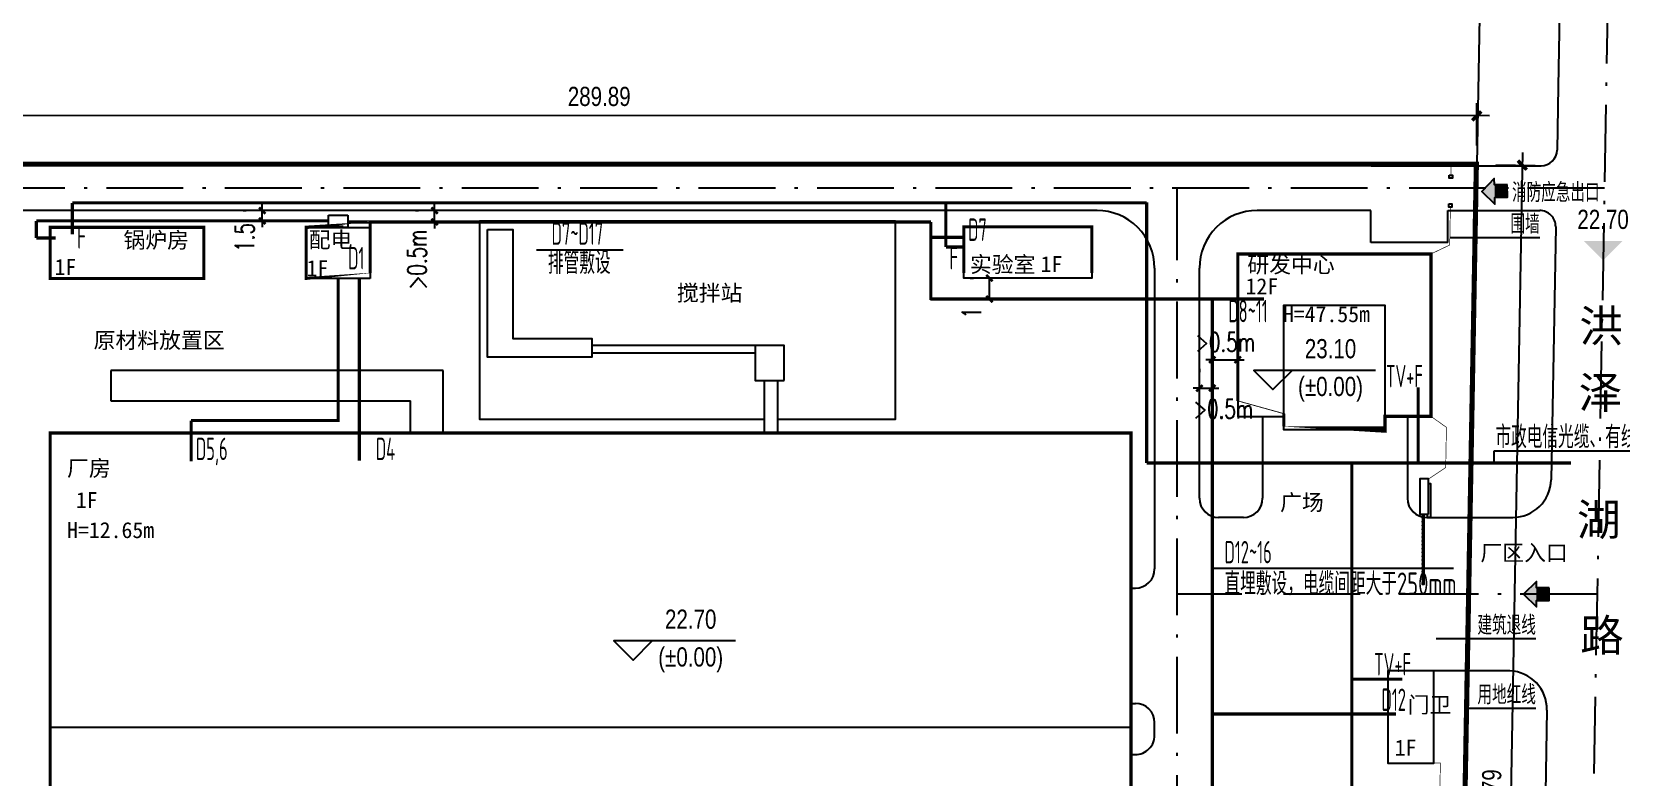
# Model space of a CAD drawing. Header units: millimetres. Extents: x 451834 to 908217, y 418823 to 838421.
# Drawn here: x 452002.2 to 452250.5, y 419269.2 to 419385.7 of the extents above; entities that cross this region are included whole.
import ezdxf
from ezdxf.enums import TextEntityAlignment as Align

# ---------------------------------------------------------------- set-up
doc = ezdxf.new("R2010")
doc.units = ezdxf.units.MM
doc.header["$LTSCALE"] = 1000
doc.linetypes.add('ACAD_ISO10W100', pattern=[18.5, 12, -3, 0.5, -3])
doc.linetypes.add('DASH', pattern=[0.35, 0.25, -0.1])
for name, color, linetype in [('CABLETRAY', 4, 'Continuous'), ('DIM', 3, 'Continuous'), ('RD-中线', 1, 'Continuous'), ('RD-侧石线', 7, 'Continuous'), ('RD-红线', 5, 'Continuous'), ('TEL_DIM', 3, 'Continuous'), ('TEL_TEXT', 7, 'Continuous'), ('TEXT_AREA', 3, 'Continuous'), ('TEXT_DOT', 1, 'Continuous'), ('WIN', 3, 'Continuous'), ('WINDOW', 4, 'Continuous'), ('WIRE-应急', 1, 'DASH'), ('WIRE-照明', 6, 'Continuous'), ('拟选址地藉', 1, 'Continuous'), ('标高', 21, 'Continuous'), ('电气辅助', 6, 'Continuous'), ('路名', 5, 'Continuous')]:
    doc.layers.add(name, color=color, linetype=linetype)
doc.styles.add('-黑体', font='simhei_0.ttf')
doc.styles.add('_TCH_DIM_T3', font='SIMPLEX', dxfattribs={"width": 0.7058823529411765, "bigfont": 'GBCBIG'})
doc.styles.add('_TEL_DIM', font='tssdeng.shx', dxfattribs={"width": 0.7, "height": 3.5, "bigfont": 'HZTXT.shx'})
doc.styles.add('hz', font='atxt.shx', dxfattribs={"width": 0.8, "bigfont": ' ahztxt.shx'})
doc.styles.add('SIMPLEX', font='SIMPLEX.SHX')
doc.styles.add('新宋体', font='NSimSun.ttf')
doc.linetypes.add('weiqiang', pattern='A,2,[55,mytools.shx,S=0.2,R=0,X=0,Y=0],0', length=2)
doc.dimstyles.new('_TCH_ARCH&&1', dxfattribs={"dimtxt": 2.975, "dimasz": 1, "dimexe": 2.5, "dimexo": 3, "dimgap": 1.2625, "dimtad": 1, "dimdec": 0, "dimzin": 0, "dimdsep": 46, "dimtxsty": '_TCH_DIM_T3', "dimblk": 'ARCHTICK', "dimcen": 0.09, "dimclrt": 7, "dimazin": 2, "dimtfac": 1, "dimtdec": 0, "dimtix": 1, "dimtmove": 2, "dimatfit": 3, "dimfxl": 0, "dimtolj": 1, "dimtzin": 0, "dimarcsym": 0})
doc.dimstyles.get("Standard").update_dxf_attribs({"dimtxt": 20, "dimasz": 0.18, "dimexe": 0.18, "dimexo": 0.0625, "dimgap": 0.09, "dimtad": 0, "dimtih": 1, "dimtoh": 1, "dimdec": 0, "dimzin": 0, "dimdsep": 46, "dimtxsty": '-黑体', "dimcen": 0.09, "dimclrd": 1, "dimclre": 1, "dimclrt": 1, "dimadec": 0, "dimazin": 0, "dimtfac": 1, "dimtdec": 0, "dimtofl": 0, "dimtmove": 0, "dimatfit": 3, "dimfxl": 0, "dimtolj": 1, "dimtzin": 0, "dimarcsym": 0})

# ---------------------------------------------------------------- blocks, each defined once
blk = doc.blocks.new('_ArchTick')
at = {"color": 0, "linetype": 'ByBlock', "const_width": 0.4}
blk.add_lwpolyline([(-0.5, -0.5), (0.5, 0.5)], dxfattribs=at)
blk = doc.blocks.new('*D44')
at = {"layer": 'Defpoints', "color": 0, "transparency": 16777216}
for p in [(451938.0139493439, 419372.5946464841), (451938.012208746, 419364.9788422943), (452227.9050816862, 419364.9125870537)]:
    blk.add_point(p, dxfattribs=at)
at = {"layer": 'DIM', "color": 83, "lineweight": -2, "transparency": 16777216}
for p, q in [((451938.0128943983, 419367.9788422159), (451938.0144064454, 419374.5946464319)), ((452227.9057673385, 419367.9125869753), (452227.9072793856, 419374.5283911913)), ((452229.9068222318, 419372.5279341419), (451936.0139493962, 419372.5951035856))]:
    blk.add_line(p, q, dxfattribs=at)
at = {"layer": 'DIM', "color": 83, "lineweight": -2, "transparency": 16777216, "xscale": 1.4, "yscale": 1.4, "zscale": 1.4}
for p, rotation in [((451938.0139493439, 419372.5946464841), 179.9869050054427), ((452227.9068222841, 419372.5283912435), 359.9869050054427)]:
    blk.add_blockref('_ArchTick', p, dxfattribs=dict(at, rotation=rotation))
at = {"layer": 'DIM', "color": 7, "transparency": 16777216, "insert": (452090.8109057085, 419375.5615187854), "char_height": 3, "attachment_point": 5, "rotation": 359.9869050054427, "style": 'hz'}
blk.add_mtext('\\A1;289.89', dxfattribs=at)
blk = doc.blocks.new('*D45')
at = {"color": 83, "lineweight": -2, "transparency": 16777216}
for p, q in [((452235.0432894383, 419366.8348911214), (452231.3239403729, 419164.0756803475)), ((452230.904305091, 419364.9104788429), (452237.0062718537, 419364.7985463478)), ((452227.2583183837, 419166.150595258), (452233.3602851464, 419166.0386627629))]:
    blk.add_line(p, q, dxfattribs=at)
at = {"layer": 'Defpoints', "color": 0, "transparency": 16777216}
for p in [(452227.9048096993, 419364.9655006115), (452224.258822992, 419166.2056170267), (452231.3606215519, 419166.075343942)]:
    blk.add_point(p, dxfattribs=at)
at = {"color": 83, "lineweight": -2, "transparency": 16777216, "xscale": 1.4, "yscale": 1.4, "zscale": 1.4}
for p, rotation in [((452235.0066082592, 419364.8352275268), 88.94910270351697), ((452231.3606215519, 419166.075343942), 268.949102703517)]:
    blk.add_blockref('_ArchTick', p, dxfattribs=dict(at, rotation=rotation))
at = {"color": 7, "transparency": 16777216, "insert": (452230.1841195138, 419265.5103075031), "char_height": 3, "attachment_point": 5, "rotation": 88.94910270351699, "style": 'hz'}
blk.add_mtext('\\A1;198.79', dxfattribs=at)
blk = doc.blocks.new('ARROW_01')
blk.add_lwpolyline([(0.7999999999999927, 0.1999999999999855), (0.4000000000000036, 0.1999999999999927), (0.4000000000000036, 0.4), (-3.637978807091716e-15, 0), (0.3999999999999964, -0.4000000000000073), (0.3999999999999927, -0.2), (0.7999999999999927, -0.2000000000000036)], close=True)
for points in [[(0.4000000000000036, 0.3999999999999964), (0, 0), (0.3999999999999964, -0.4000000000000036)], [(0.4000000000000146, 0.1999999999999891), (0.7999999999999927, 0.1999999999999818), (0.3999999999999928, -0.1999999999999964), (0.7999999999999927, -0.2)]]:
    blk.add_solid(points)
blk = doc.blocks.new('yadhdim2')
at = {"color": 0}
blk.add_solid([(-300, 300), (300, 300), (0, 0)], dxfattribs=at)
at = {"color": 0, "style": 'hz', "width": 0.8}
blk.add_attdef('室外标高', text='', height=300, dxfattribs=at).set_placement((0, 400), align=Align.BOTTOM_CENTER)
blk = doc.blocks.new('yadhdim1')
at = {"color": 0}
blk.add_lwpolyline([(1600, 300), (-300, 300), (0, 0), (300, 300)], dxfattribs=at)
at = {"color": 0, "style": 'hz', "width": 0.8}
blk.add_text('(%%P0.00)', height=300, dxfattribs=at).set_placement((900, 50), align=Align.MIDDLE_CENTER)
blk.add_attdef('室内标高', text='', height=300, dxfattribs=at).set_placement((900, 400), align=Align.BOTTOM_CENTER)
blk = doc.blocks.new('*D68')
at = {"layer": 'Defpoints', "color": 0, "transparency": 16777216}
for p in [(452184.5767593076, 419329.9803848608), (452186.5860729368, 419329.9803848608), (452186.5860729368, 419329.9803848608)]:
    blk.add_point(p, dxfattribs=at)
at = {"layer": 'TEL_DIM', "color": 0, "lineweight": -2, "transparency": 16777216}
for p, q in [((452184.5767593076, 419332.9803848608), (452184.5767593076, 419332.4803848608)), ((452186.5860729368, 419332.9803848608), (452186.5860729368, 419332.4803848608)), ((452184.5767593076, 419329.9803848608), (452183.5767593076, 419329.9803848608)), ((452184.5767593076, 419329.9803848608), (452186.5860729368, 419329.9803848608)), ((452186.5860729368, 419329.9803848608), (452187.5860729368, 419329.9803848608))]:
    blk.add_line(p, q, dxfattribs=at)
blk.add_blockref('_ArchTick', (452184.5767593076, 419329.9803848608), dxfattribs=at)
at = {"layer": 'TEL_DIM', "color": 0, "lineweight": -2, "transparency": 16777216, "rotation": 180}
blk.add_blockref('_ArchTick', (452186.5860729368, 419329.9803848608), dxfattribs=at)
at = {"layer": 'TEL_DIM', "color": 7, "transparency": 16777216, "insert": (452188.2860729368, 419326.7400289882), "char_height": 2.975, "attachment_point": 5, "style": '_TCH_DIM_T3'}
blk.add_mtext('\\A1;>0.5m', dxfattribs=at)
blk = doc.blocks.new('*D69')
at = {"layer": 'Defpoints', "color": 0, "transparency": 16777216}
for p in [(452186.5860729368, 419335.3998239679), (452190.5673566782, 419335.3998239679), (452190.5673566782, 419334.4258639521)]:
    blk.add_point(p, dxfattribs=at)
at = {"layer": 'TEL_DIM', "color": 0, "lineweight": -2, "transparency": 16777216}
for p, q in [((452186.5860729368, 419334.4258639521), (452185.5860729368, 419334.4258639521)), ((452186.5860729368, 419334.4258639521), (452190.5673566782, 419334.4258639521)), ((452190.5673566782, 419334.4258639521), (452191.5673566782, 419334.4258639521)), ((452186.5860729368, 419332.3998239679), (452186.5860729368, 419331.9258639521)), ((452190.5673566782, 419332.3998239679), (452190.5673566782, 419331.9258639521))]:
    blk.add_line(p, q, dxfattribs=at)
blk.add_blockref('_ArchTick', (452186.5860729368, 419334.4258639521), dxfattribs=at)
at = {"layer": 'TEL_DIM', "color": 0, "lineweight": -2, "transparency": 16777216, "rotation": 180}
blk.add_blockref('_ArchTick', (452190.5673566782, 419334.4258639521), dxfattribs=at)
at = {"layer": 'TEL_DIM', "color": 7, "transparency": 16777216, "insert": (452188.5767148075, 419337.1758639521), "char_height": 2.975, "attachment_point": 5, "style": '_TCH_DIM_T3'}
blk.add_mtext('\\A1;>0.5m', dxfattribs=at)
blk = doc.blocks.new('*D70')
at = {"layer": 'Defpoints', "color": 0, "transparency": 16777216}
for p in [(452065.0900073759, 419357.7428302628), (452065.0900073759, 419357.7428302628), (452065.0900073759, 419355.961332727)]:
    blk.add_point(p, dxfattribs=at)
at = {"layer": 'TEL_DIM', "color": 0, "lineweight": -2, "transparency": 16777216}
for p, q in [((452065.0900073759, 419357.7428302628), (452065.0900073759, 419358.7428302628)), ((452062.0900073759, 419357.7428302628), (452062.5900073759, 419357.7428302628)), ((452062.0900073759, 419355.961332727), (452062.5900073759, 419355.961332727)), ((452065.0900073759, 419355.961332727), (452065.0900073759, 419357.7428302628)), ((452065.0900073759, 419355.961332727), (452065.0900073759, 419354.961332727))]:
    blk.add_line(p, q, dxfattribs=at)
for p, rotation in [((452065.0900073759, 419357.7428302628), 270), ((452065.0900073759, 419355.961332727), 90)]:
    blk.add_blockref('_ArchTick', p, dxfattribs=dict(at, rotation=rotation))
at = {"layer": 'TEL_DIM', "color": 7, "transparency": 16777216, "insert": (452062.3400073759, 419350.081749505), "char_height": 2.975, "attachment_point": 5, "rotation": 90, "style": '_TCH_DIM_T3'}
blk.add_mtext('\\A1;>0.5m', dxfattribs=at)
blk = doc.blocks.new('*D71')
at = {"layer": 'Defpoints', "color": 0, "transparency": 16777216}
for p in [(452038.1764733748, 419357.7428302626), (452038.1764733748, 419357.7428302626), (452038.1764733748, 419356.1336095481)]:
    blk.add_point(p, dxfattribs=at)
at = {"layer": 'TEL_DIM', "color": 0, "lineweight": -2, "transparency": 16777216}
for p, q in [((452038.1764733748, 419357.7428302626), (452038.1764733748, 419358.7428302626)), ((452035.1764733748, 419357.7428302626), (452035.6764733748, 419357.7428302626)), ((452035.1764733748, 419356.1336095481), (452035.6764733748, 419356.1336095481)), ((452038.1764733748, 419356.1336095481), (452038.1764733748, 419357.7428302626)), ((452038.1764733748, 419356.1336095481), (452038.1764733748, 419355.1336095481))]:
    blk.add_line(p, q, dxfattribs=at)
for p, rotation in [((452038.1764733748, 419357.7428302626), 270), ((452038.1764733748, 419356.1336095481), 90)]:
    blk.add_blockref('_ArchTick', p, dxfattribs=dict(at, rotation=rotation))
at = {"layer": 'TEL_DIM', "color": 7, "transparency": 16777216, "insert": (452035.4264733748, 419353.5426603543), "char_height": 2.975, "attachment_point": 5, "rotation": 90, "style": '_TCH_DIM_T3'}
blk.add_mtext('\\A1;1.5', dxfattribs=at)

msp = doc.modelspace()

# ---------------------------------------------------------------- linework, layer by layer
for p, q in [((452223.3733371222, 419364.7428302626), (451957.6670106681, 419364.7428302626)), ((452211.3952156618, 419364.7428302629), (452237.9475073566, 419364.7428302626)), ((452168.5767593073, 419357.7428302629), (451964.5419438765, 419357.7428302626)), ((452211.3733371223, 419357.7428302629), (452193.5767593076, 419357.7428302629)), ((452211.3733371222, 419352.7428302629), (452211.3733371222, 419357.7428302629)), ((452223.3733371222, 419352.7428302629), (452223.3733371223, 419357.7428302629)), ((452223.3733371223, 419357.7428302629), (452237.7311103369, 419357.7428302629)), ((452223.3733371222, 419352.7428302629), (452211.3733371222, 419352.7428302629)), ((452177.5767593073, 419348.7428302629), (452177.5767593074, 419301.7263294882)), ((452184.5767593076, 419312.7870242342), (452184.5767593076, 419348.7428302629)), ((452089.6440134399, 419336.7273166071), (452115.1499197902, 419336.7273166071)), ((452089.6439693095, 419335.527316608), (452115.1498756601, 419335.5273166081)), ((452066.413915515, 419332.7666726572), (452014.4958623636, 419332.7666726572)), ((452014.4958623636, 419332.7666726572), (452014.4958623636, 419328.0166726549)), ((452066.413915515, 419322.9663294883), (452066.413915515, 419332.7666726572)), ((452116.603380554, 419331.1764876478), (452116.603380554, 419322.9663294883)), ((452118.7033805541, 419322.9663294883), (452118.7033805541, 419331.1764104203)), ((452014.4958623637, 419328.016672655), (452061.313915515, 419328.016672655)), ((452061.313915515, 419322.9663294883), (452061.313915515, 419328.016672655)), ((452194.4550610873, 419325.5663294886), (452194.4550610873, 419312.7870242342)), ((452230.6030972459, 419318.0864787293), (452230.6030972459, 419320.1735257242)), ((452230.6030972459, 419320.1735257242), (452272.9934950124, 419320.1735257242)), ((452191.4550610873, 419309.7870242342), (452187.5767593076, 419309.7870242342)), ((452173.7746500784, 419298.7263294882), (452174.5767593074, 419298.7263294882)), ((452233.0862373539, 419285.7870242342), (452221.1875582848, 419285.7925567916)), ((452173.7746500784, 419280.7263294882), (452174.5767593075, 419280.7263294882)), ((452173.7746500784, 419272.7263294882), (452174.5767593075, 419272.7263294882))]:
    msp.add_line(p, q)
at = {"color": 4}
msp.add_line((452173.7746500784, 419276.9663294883), (452005.0346500786, 419276.9663294881), dxfattribs=at)
at = {"color": 4, "linetype": 'weiqiang', "ltscale": 3, "const_width": 0.1}
for points in [[(452078.1035392504, 419173.5656664451), (452066.533856496, 419168.2668301113), (452009.1664148936, 419169.0024260444), (451979.2952351696, 419199.2860180655), (451979.4945120337, 419221.4964753083), (451938.4382649729, 419222.236686487), (451941.0114954328, 419364.966329488), (452223.9041788647, 419364.9663294886), (452223.8737695138, 419363.2800206351)], [(452223.7836158145, 419358.2806708609), (452223.6767785128, 419352.3561547927), (452220.7673566783, 419350.9663294887)], [(452220.3875582849, 419315.7964018284), (452223.0495844432, 419317.5759676733), (452223.1629529592, 419323.862663281), (452220.7673566783, 419325.5663294886)], [(452221.1875582849, 419271.3959045929), (452222.2168154415, 419271.3959045929), (452220.3208331554, 419166.2568067136), (452127.9094988558, 419167.4580559455), (452122.5040364877, 419172.7151860123)]]:
    msp.add_lwpolyline(points, dxfattribs=at)
for points in [[(452223.6183595883, 419363.2800206351), (452224.1183595883, 419363.2800206351), (452224.1183595883, 419362.7800206351), (452223.6183595883, 419362.7800206351)], [(452223.5171851994, 419358.7806708608), (452224.0171851993, 419358.7806708608), (452224.0171851993, 419358.2806708609), (452223.5171851994, 419358.2806708609)], [(452119.7298310513, 419331.1763726725), (452119.7300333141, 419336.6763726686), (452115.1500333173, 419336.6765410984), (452115.1498310543, 419331.1765411021)]]:
    msp.add_lwpolyline(points, close=True)
for points in [[(452116.603380554, 419325.0895263458), (452072.1695364157, 419325.0895263458), (452072.1695364157, 419356.1612640851), (452137.0432739866, 419356.1612640851), (452137.0432739866, 419325.0895263458), (452118.7033805541, 419325.0895263458)], [(452073.3734666693, 419354.7922590752), (452077.2984666723, 419354.7922590752), (452077.2978391245, 419337.7277706394), (452089.6440502147, 419337.7273166065), (452089.6439435673, 419334.8273166087), (452073.3623499125, 419334.8279153655), (452073.3734666693, 419354.7922590752)]]:
    msp.add_lwpolyline(points)
at = {"color": 4, "const_width": 0.5}
for points in [[(452005.0346500783, 419355.1179866107), (452029.0346500785, 419355.1179866107), (452029.0346500783, 419347.1179866107), (452005.0346500785, 419347.1179866107)], [(452055.0346500781, 419347.1179866108), (452045.0346500783, 419347.1179866105), (452045.0346500783, 419355.1179866108), (452055.0346500783, 419355.1179866107)], [(452147.7740001328, 419355.1901436695), (452167.7746500783, 419355.1901436695), (452167.7746500782, 419347.19014367), (452147.7740001329, 419347.1901436697)], [(452173.8946857845, 419322.9663294886), (452005.0346500783, 419322.9663294885), (452005.0346500785, 419230.4863294886), (452173.8946857845, 419230.4863294886)]]:
    msp.add_lwpolyline(points, close=True, dxfattribs=at)
at = {"color": 4}
for points in [[(452005.0346500785, 419355.1179866107), (452029.0346500786, 419355.1179866106), (452029.0346500785, 419347.1179866107), (452005.0346500786, 419347.1179866107)], [(452055.0346500783, 419347.1179866108), (452045.0346500785, 419347.1179866108), (452045.0346500785, 419355.1179866107), (452055.0346500784, 419355.1179866107)], [(452147.7740001329, 419355.1901436694), (452167.7746500784, 419355.1901436695), (452167.7746500784, 419347.1901436695), (452147.774000133, 419347.1901436695)], [(452197.7673566784, 419342.9663294887), (452213.5673566782, 419342.9663294887), (452213.5673566782, 419323.4663294886), (452197.7673566784, 419323.4663294886)], [(452197.7673566784, 419323.4663294886), (452197.7673566783, 419342.9663294887), (452213.5673566782, 419342.9663294888), (452213.5673566781, 419323.4663294887)], [(452173.8946857845, 419322.9663294886), (452005.0346500785, 419322.9663294886), (452005.0346500785, 419230.4863294886), (452173.8946857845, 419230.4863294886)], [(452220.387558285, 419310.2964018282), (452220.3875582849, 419315.7964018284), (452218.9875582849, 419315.7964018284), (452218.9875582851, 419310.2964018282)]]:
    msp.add_lwpolyline(points, close=True, dxfattribs=at)
at = {"color": 4, "const_width": 0.5}
msp.add_lwpolyline([(452190.567356678, 419350.9663294886), (452190.5673566782, 419325.5663294886), (452197.7673566783, 419325.5663294887), (452197.7673566784, 419323.4663294886), (452213.5673566781, 419323.4663294887), (452213.5673566782, 419325.5663294886), (452220.7673566782, 419325.5663294886), (452220.7673566782, 419350.9663294887), (452190.567356678, 419350.9663294886)], dxfattribs=at)
at = {"color": 4}
for points in [[(452213.5673566782, 419325.5663294886), (452220.7673566783, 419325.5663294886), (452220.7673566783, 419350.9663294886), (452190.5673566782, 419350.9663294886), (452190.5673566782, 419325.5663294886), (452197.7673566784, 419325.5663294886)], [(452220.3875582849, 419315.0964018284), (452220.6875582849, 419315.0964018284), (452220.6875582849, 419310.7964018282), (452220.6875582849, 419309.7959045909), (452220.1875582851, 419309.7959045909), (452220.1875582851, 419310.2964018282)], [(452221.1875582848, 419285.7959045929), (452213.9875582849, 419285.7959045929), (452213.9875582849, 419271.395904593), (452221.1875582849, 419271.3959045929), (452221.1875582848, 419285.7959045929)]]:
    msp.add_lwpolyline(points, dxfattribs=at)
msp.add_lwpolyline([(452217.0796522692, 419325.5663294886), (452217.0796522692, 419312.7870242341, 0.4142135623674122), (452220.0796522691, 419309.7870242341), (452233.5190313939, 419309.7870242341)], format="xyb")
at = {"ltscale": 5}
for centre, radius, start, end in [((452237.9475073566, 419367.2428302626), 2.5, 269.9999999994268, 358.9668923152828), ((452237.7311103369, 419355.2428302629), 2.5, 358.9668923158433, 90), ((452233.519031394, 419315.7870242341), 6, 269.9999999994007, 358.9668923157319), ((452174.5767593075, 419275.7263294882), 3, 270, 4.168816632087861e-10)]:
    msp.add_arc(centre, radius, start, end, dxfattribs=at)
for centre, radius, start, end in [((452168.5767593073, 419348.7428302629), 9, 5.94382058871902e-11, 90.0000000000651), ((452193.5767593076, 419348.7428302629), 9, 90, 180.0000000000794), ((452187.5767593076, 419312.7870242342), 3, 180, 270), ((452191.4550610873, 419312.7870242342), 3, 270, 0), ((452174.5767593074, 419301.7263294882), 3, 270, 0), ((452232.8699106828, 419279.7909252715), 6, 358.9668923158586, 87.93378463956955), ((452174.5767593075, 419277.7263294882), 3, 6.670513722339804e-10, 90)]:
    msp.add_arc(centre, radius, start, end)
at = {"layer": 'CABLETRAY'}
for p, q in [((452048.5346500784, 419357.0387023845), (452051.5346500784, 419357.0387023845)), ((452048.5346500784, 419355.1179866107), (452048.5346500784, 419357.0387023845)), ((452051.5346500784, 419357.0387023845), (452051.5346500784, 419355.1179866107)), ((452050.8207617413, 419355.255123569), (452047.8207617413, 419355.255123569)), ((452051.5346500784, 419355.1179866107), (452048.5346500784, 419355.1179866107))]:
    msp.add_line(p, q, dxfattribs=at)
at = {"layer": 'RD-中线', "linetype": 'ACAD_ISO10W100', "ltscale": 0.001}
for p, q in [((452247.8409346755, 419361.2428302626), (451946.3724775403, 419361.2428302627)), ((452181.0767593078, 419202.0067222865), (452181.0767593073, 419361.2428302628)), ((452246.6966307333, 419297.7870242342), (452181.0767593074, 419297.7870242341))]:
    msp.add_line(p, q, dxfattribs=at)
at = {"layer": 'RD-中线', "linetype": 'ACAD_ISO10W100', "ltscale": 0.001, "flags": 128}
msp.add_lwpolyline([(452249.7432089985, 419466.7308444183), (452243.1293133354, 419099.9663294888)], dxfattribs=at)
at = {"layer": 'RD-侧石线', "ltscale": 5}
for p, q in [((452240.6257722583, 419377.105726417), (452240.4471009655, 419367.1977548787)), ((452240.2307039459, 419355.1977548789), (452239.5180560554, 419315.6788433126)), ((452238.8689353442, 419279.68274435), (452236.2826813543, 419136.2655756493)), ((452177.5767593075, 419275.7263294882), (452177.5767593075, 419277.7263294883))]:
    msp.add_line(p, q, dxfattribs=at)
at = {"layer": 'RD-侧石线', "ltscale": 10, "flags": 128}
msp.add_lwpolyline([(452242.2725983966, 419468.4282117676), (452240.6257722583, 419377.105726417)], dxfattribs=at)
at = {"layer": 'RD-红线', "ltscale": 10, "flags": 128}
for points in [[(452229.8215807269, 419471.2571573498), (452227.9048291962, 419364.9663294886)], [(452226.9966721617, 419314.6057264169), (452224.0195874445, 419149.5155756493)]]:
    msp.add_lwpolyline(points, dxfattribs=at)
at = {"layer": 'TEXT_DOT'}
for points in [[(452223.6977487812, 419353.5190322682), (452237.7421984824, 419353.5190322682)], [(452221.5441702527, 419290.8365002121), (452237.1349427006, 419290.8365002121)], [(452226.3720301037, 419279.9670576062), (452237.1349427006, 419279.9670576062)]]:
    msp.add_lwpolyline(points, dxfattribs=at)
at = {"layer": 'WIN'}
for points in [[(452219.6562408676, 419309.7959045909), (452219.6562408676, 419309.6459045908), (452219.4162408676, 419309.6459045908), (452219.4162408676, 419309.7959045909)], [(452219.6562408676, 419309.1959045909), (452219.6562408676, 419309.0459045909), (452219.4162408676, 419309.0459045909), (452219.4162408676, 419309.1959045909)], [(452219.6562408676, 419308.5959045909), (452219.6562408676, 419308.4459045909), (452219.4162408676, 419308.4459045909), (452219.4162408676, 419308.5959045909)], [(452219.6562408676, 419307.9959045909), (452219.6562408676, 419307.8459045909), (452219.4162408676, 419307.8459045909), (452219.4162408676, 419307.9959045909)], [(452219.6562408676, 419307.3959045909), (452219.6562408676, 419307.2459045909), (452219.4162408676, 419307.2459045909), (452219.4162408676, 419307.3959045909)], [(452219.6562408676, 419306.7959045909), (452219.6562408676, 419306.6459045909), (452219.4162408676, 419306.6459045909), (452219.4162408676, 419306.7959045909)], [(452219.6562408676, 419306.1959045909), (452219.6562408676, 419306.0459045909), (452219.4162408676, 419306.0459045909), (452219.4162408676, 419306.1959045909)], [(452219.6562408676, 419305.5959045909), (452219.6562408676, 419305.4459045909), (452219.4162408676, 419305.4459045909), (452219.4162408676, 419305.5959045909)], [(452219.6562408676, 419304.9959045909), (452219.6562408676, 419304.8459045909), (452219.4162408676, 419304.8459045909), (452219.4162408676, 419304.9959045909)], [(452219.6562408676, 419304.3959045909), (452219.6562408676, 419304.2459045909), (452219.4162408676, 419304.2459045909), (452219.4162408676, 419304.3959045909)], [(452219.6562408676, 419303.7959045909), (452219.6562408676, 419303.6459045909), (452219.4162408676, 419303.6459045909), (452219.4162408676, 419303.7959045909)], [(452219.6562408676, 419303.1959045909), (452219.6562408676, 419303.0459045909), (452219.4162408676, 419303.0459045909), (452219.4162408676, 419303.1959045909)], [(452219.6562408676, 419302.5959045909), (452219.6562408676, 419302.4459045909), (452219.4162408676, 419302.4459045909), (452219.4162408676, 419302.5959045909)], [(452219.6562408676, 419301.9959045909), (452219.6562408676, 419301.8459045909), (452219.4162408676, 419301.8459045909), (452219.4162408676, 419301.9959045909)], [(452219.6562408676, 419301.3959045909), (452219.6562408676, 419301.2459045909), (452219.4162408676, 419301.2459045909), (452219.4162408676, 419301.3959045909)], [(452219.6562408676, 419300.7959045909), (452219.6562408676, 419300.6459045909), (452219.4162408676, 419300.6459045909), (452219.4162408676, 419300.7959045909)], [(452219.6562408676, 419300.1959045909), (452219.6562408676, 419300.0459045909), (452219.4162408676, 419300.0459045909), (452219.4162408676, 419300.1959045909)], [(452219.6562408676, 419299.5959045909), (452219.6562408676, 419299.2959045909), (452219.4162408676, 419299.2959045909), (452219.4162408676, 419299.5959045909)]]:
    msp.add_lwpolyline(points, close=True, dxfattribs=at)
at = {"layer": 'WINDOW'}
for p, q in [((452219.4162408676, 419310.2964018282), (452219.4162408676, 419299.5959045909)), ((452219.6562408676, 419310.2964018282), (452219.6562408676, 419299.5959045909))]:
    msp.add_line(p, q, dxfattribs=at)
at = {"layer": 'WIRE-应急', "color": 3, "linetype": 'DASH', "ltscale": 0.01, "const_width": 0.5}
for points in [[(452008.5029175604, 419354.0452568898), (452008.5029175604, 419358.9474704222)], [(452008.5029175604, 419358.9474704222), (452146.0007492393, 419358.9474704222)], [(452144.9633692558, 419352.0551220886), (452144.9633692558, 419358.9474704222)], [(452146.0007492393, 419358.9474704222), (452176.3353830319, 419358.9474704222)], [(452176.3353830318, 419318.2788864064), (452176.3353830318, 419359.0494690895)], [(452147.5610415571, 419352.0551220886), (452144.9633692558, 419352.0551220886)], [(452218.745416817, 419330.1371708955), (452218.745416817, 419318.2788864064)], [(452242.6462906669, 419318.2788864064), (452176.3353830318, 419318.2788864064)], [(452208.3952097823, 419185.8413292591), (452208.3952097823, 419318.2788864064)], [(452216.2626858144, 419284.5084250596), (452208.3952097823, 419284.5084250596)]]:
    msp.add_lwpolyline(points, dxfattribs=at)
at = {"layer": 'WIRE-照明', "linetype": 'Continuous', "const_width": 0.5}
for points in [[(452002.8885011328, 419353.4475085473), (452002.8885011328, 419356.1336095481)], [(452048.5346500784, 419356.1336095481), (452002.8885011328, 419356.1336095481)], [(452051.5346500784, 419355.961332727), (452142.6222677722, 419355.961332727)], [(452142.6222677722, 419355.961332727), (452142.6222677722, 419353.4806432794)], [(452142.6222677722, 419353.4806432794), (452142.6222677722, 419343.7710419658)], [(452050.0346500782, 419347.1179866106), (452050.0346500782, 419324.8811393467)], [(452053.3377447271, 419325.00379625), (452053.3377447271, 419347.1179866108)]]:
    msp.add_lwpolyline(points, dxfattribs=at)
at = {"layer": 'WIRE-照明', "color": 6, "linetype": 'Continuous', "const_width": 0.5}
for points in [[(452002.8885011328, 419353.4475085473), (452005.9116542441, 419353.4475085473)], [(452142.5840641849, 419353.5641989727), (452147.7740001328, 419353.5641989727)], [(452194.6459282293, 419343.9048749733), (452142.5548148645, 419343.9048749733)], [(452186.5860729368, 419343.9048749733), (452186.5860729368, 419199.5226820902)], [(452027.0651654763, 419318.5506947472), (452027.0651654763, 419324.9290277458)], [(452050.2683257647, 419324.9290277458), (452027.0651654763, 419324.9290277458)], [(452053.3377447271, 419325.00379625), (452053.3377447271, 419318.6299548354)], [(452210.555947503, 419279.0581133882), (452186.5860729368, 419279.0581133882)], [(452215.2684048698, 419279.0581133882), (452210.555947503, 419279.0581133882)]]:
    msp.add_lwpolyline(points, dxfattribs=at)
at = {"layer": '拟选址地藉', "color": 1, "linetype": 'DASH', "ltscale": 0.01, "const_width": 0.8}
msp.add_lwpolyline([(451937.950514991, 419364.9812617973), (452227.8433610851, 419364.9812617976), (452224.258822992, 419166.2056170268), (452009.1664148936, 419169.0024260444), (451979.2952351696, 419199.2860180655), (451979.4947269185, 419221.497426562), (451935.3774054041, 419222.2929979696)], close=True, dxfattribs=at)
at = {"layer": '拟选址地藉', "color": 5}
msp.add_lwpolyline([(451937.950514991, 419364.9812617973), (452227.8433610851, 419364.9812617976), (452224.258822992, 419166.2056170268), (452009.1664148936, 419169.0024260444), (451979.2952351696, 419199.2860180655), (451979.4947269185, 419221.497426562), (451935.3774054041, 419222.2929979696)], close=True, dxfattribs=at)
at = {"layer": '电气辅助'}
for p, q in [((452080.9887637289, 419351.5897220791), (452094.5503590464, 419351.5897220791)), ((452186.5860729368, 419301.8270003754), (452224.2691400492, 419301.8270003754))]:
    msp.add_line(p, q, dxfattribs=at)

# ---------------------------------------------------------------- block references
at = {"layer": 'TEXT_DOT', "xscale": 5, "yscale": 5, "zscale": 5, "rotation": 1.406562290602708}
msp.add_blockref('ARROW_01', (452228.6980018434, 419360.7127390346), dxfattribs=at)
at = {"layer": 'TEXT_DOT', "xscale": 5, "yscale": 5, "zscale": 5}
msp.add_blockref('ARROW_01', (452235.2215145695, 419297.7870242338), dxfattribs=at)
at = {"layer": '标高'}
for name, p, xscale, yscale, zscale, values in [('yadhdim2', (452247.6375845789, 419349.9663294879), 0.01000000000931323, 0.01000000000931323, 0.01000000000931323, {'室外标高': '22.70'}), ('yadhdim1', (452196.0581913681, 419329.7548919889), 0.009999999999990905, 0.009999999999990905, 0.009999999999990905, {'室内标高': '23.10'}), ('yadhdim1', (452096.1040364868, 419287.4772120535), 0.009999999999990905, 0.009999999999990905, 0.009999999999990905, {'室内标高': '22.70'})]:
    msp.add_blockref(name, p, dxfattribs=dict(at, xscale=xscale, yscale=yscale, zscale=zscale)).add_auto_attribs(values)

# ---------------------------------------------------------------- texts
at = {"style": 'SIMPLEX', "flags": 9}
msp.add_attdef('A', text='', height=0.001, rotation=270, dxfattribs=at).set_placement((452219.5362408676, 419304.7959045909), align=Align.MIDDLE)
at = {"layer": 'TEL_TEXT', "style": '_TEL_DIM'}
for s, width, p in [('D7~D17', 0.5599999999999999, (452083.3761004691, 419352.3874807988)), ('D7', 0.5599999999999999, (452148.4437554834, 419353.0008365078)), ('F', 0.5599999999999999, (452009.2591306414, 419351.7835587349)), ('D1', 0.5599999999999999, (452051.5902127785, 419348.5452830218)), ('排管敷设', 0.7, (452082.7860842813, 419347.835214876)), ('F', 0.5599999999999999, (452145.5299888196, 419348.5395153994)), ('D8~11', 0.5599999999999999, (452189.0869761602, 419340.2786080518)), ('TV+F', 0.5599999999999999, (452213.7271433984, 419330.1178059331)), ('市政电信光缆、有线电视光缆引入', 0.7, (452230.8119978047, 419320.5989062628)), ('D5,6', 0.5599999999999999, (452027.8003581897, 419318.7446804518)), ('D4', 0.5599999999999999, (452055.9100293443, 419318.7446804518)), ('D12~16', 0.5599999999999999, (452188.4942365257, 419302.6068815307)), ('直埋敷设，电缆间距大于250mm', 0.7, (452188.4942365257, 419297.6781054125)), ('TV+F', 0.5599999999999999, (452211.8750316178, 419285.0934413751)), ('D12', 0.5599999999999999, (452213.0224378943, 419279.5478995069))]:
    msp.add_text(s, height=3.5, dxfattribs=dict(at, width=width)).set_placement(p)
at = {"layer": 'TEXT_AREA', "style": '新宋体'}
for s, p in [('锅炉房', (452021.6039850774, 419353.1334381088)), ('配电', (452048.8462466893, 419353.1848814712)), ('研发中心', (452198.8838291314, 419349.2759635443)), ('1F', (452007.4060371531, 419348.9173659044)), ('1F', (452046.7802238264, 419348.730081394)), ('搅拌站', (452108.067542264, 419344.868736188)), ('原材料放置区', (452022.0596598279, 419337.4709145302)), ('厂房', (452011.0825209591, 419317.4691245539)), ('1F', (452010.7541373447, 419312.4877763242)), ('H=12.65m', (452014.4785776074, 419307.8036954674)), ('厂区入口', (452235.2968442963, 419304.2639609267)), ('门卫', (452220.5101620331, 419280.5055128205)), ('1F', (452216.7877516952, 419273.8045298491))]:
    msp.add_text(s, height=2.5, dxfattribs=at).set_placement(p, align=Align.MIDDLE_CENTER)
for s, p in [('实验室', (452153.8400809433, 419349.3159411795)), ('1F', (452161.4718817199, 419349.3710681343))]:
    msp.add_text(s, height=2.5, rotation=359.7934417946093, dxfattribs=at).set_placement(p, align=Align.MIDDLE_CENTER)
for s, p in [('12F', (452191.7810842125, 419344.6573983844)), ('H=47.55m', (452197.618122416, 419340.3011327971)), ('广场', (452197.1822251803, 419310.8841496783))]:
    msp.add_text(s, height=2.5, dxfattribs=at).set_placement(p)
at = {"layer": 'TEXT_DOT', "style": 'hz', "width": 0.8}
for s, p in [('消防应急出口', (452247.0906792936, 419359.0633193147)), ('围墙', (452237.7421984824, 419354.1190322682)), ('建筑退线', (452237.1349427006, 419291.4365002121)), ('用地红线', (452237.1349427006, 419280.5670576062))]:
    msp.add_text(s, height=3, dxfattribs=at).set_placement(p, align=Align.RIGHT)
at = {"layer": '路名', "style": '新宋体'}
for s, p in [('洪', (452243.921814235, 419337.2087335865)), ('泽', (452243.8328010549, 419326.8160539905)), ('湖', (452243.5588096283, 419306.9496398893)), ('路', (452244.0523678674, 419288.8630914725))]:
    msp.add_text(s, height=5, dxfattribs=at).set_placement(p)

# ---------------------------------------------------------------- dimensions: what is measured, and where the dimension line sits
dim = msp.add_aligned_dim(p1=(452227.9048096993, 419364.9655006116), p2=(452224.258822992, 419166.2056170268), distance=7.102993303015301, dimstyle='Standard', override={"dimtxt": 3, "dimasz": 1.4, "dimexe": 2, "dimexo": 3, "dimgap": 1.5, "dimtad": 1, "dimtih": 0, "dimtoh": 0, "dimdec": 2, "dimtxsty": 'hz', "dimblk1": 'ArchTick', "dimblk2": 'ArchTick', "dimsah": 1, "dimcen": 2, "dimdle": 2, "dimclrd": 83, "dimclre": 83, "dimclrt": 7, "dimtix": 1, "dimtofl": 1, "dimtmove": 2})
dim.commit()
dim.dimension.update_dxf_attribs({"geometry": '*D45', "text_midpoint": (452230.1841195138, 419265.5103075031)})
at = {"layer": 'DIM'}
dim = msp.add_linear_dim(base=(451938.0139493439, 419372.5946464841), p1=(452227.9050816861, 419364.9125870536), p2=(451938.012208746, 419364.9788422943), angle=179.98690500543114, dimstyle='Standard', override={"dimtxt": 3, "dimasz": 1.4, "dimexe": 2, "dimexo": 3, "dimgap": 1.5, "dimtad": 1, "dimtih": 0, "dimtoh": 0, "dimdec": 2, "dimtxsty": 'hz', "dimblk1": 'ArchTick', "dimblk2": 'ArchTick', "dimsah": 1, "dimcen": 2, "dimdle": 2, "dimclrd": 83, "dimclre": 83, "dimclrt": 7, "dimtix": 1, "dimtofl": 1, "dimtmove": 2}, dxfattribs=at)
dim.commit()
dim.dimension.update_dxf_attribs({"geometry": '*D44', "text_midpoint": (452090.8109057085, 419375.5615187854), "dimtype": 129})
at = {"layer": 'TEL_DIM'}
for base, p1, p2, angle, text, picture, middle in [((452038.1764733748, 419357.7428302626), (452038.1764733748, 419356.1336095481), (452038.1764733748, 419357.7428302626), 90, '1.5', '*D71', (452035.4264733748, 419353.5426603543)), ((452065.0900073759, 419357.7428302628), (452065.0900073759, 419355.961332727), (452065.0900073759, 419357.7428302628), 90, '>0.5m', '*D70', (452062.3400073759, 419350.081749505)), ((452186.5860729368, 419329.9803848608), (452184.5767593076, 419329.9803848608), (452186.5860729368, 419329.9803848608), 0, '>0.5m', '*D68', (452188.2860729368, 419326.7400289882))]:
    dim = msp.add_linear_dim(base=base, p1=p1, p2=p2, angle=angle, text=text, dimstyle='_TCH_ARCH&&1', dxfattribs=at)
    dim.commit()
    dim.dimension.update_dxf_attribs({"geometry": picture, "text_midpoint": middle, "dimtype": 129})
msp.add_linear_dim(base=(452151.7605655275, 419347.1901436695), p1=(452151.7605655275, 419343.9048749733), p2=(452151.7605655275, 419347.1901436695), angle=90, location=(452149.0105655275, 419341.771664273), text='1', dimstyle='_TCH_ARCH&&1', dxfattribs=at).render()
dim = msp.add_aligned_dim(p1=(452186.5860729368, 419335.3998239679), p2=(452190.5673566782, 419335.3998239679), distance=-0.9739600158063695, text='>0.5m', dimstyle='_TCH_ARCH&&1', dxfattribs=at)
dim.commit()
dim.dimension.update_dxf_attribs({"geometry": '*D69', "text_midpoint": (452188.5767148075, 419337.1758639521)})

doc.saveas('drawing.dxf')
